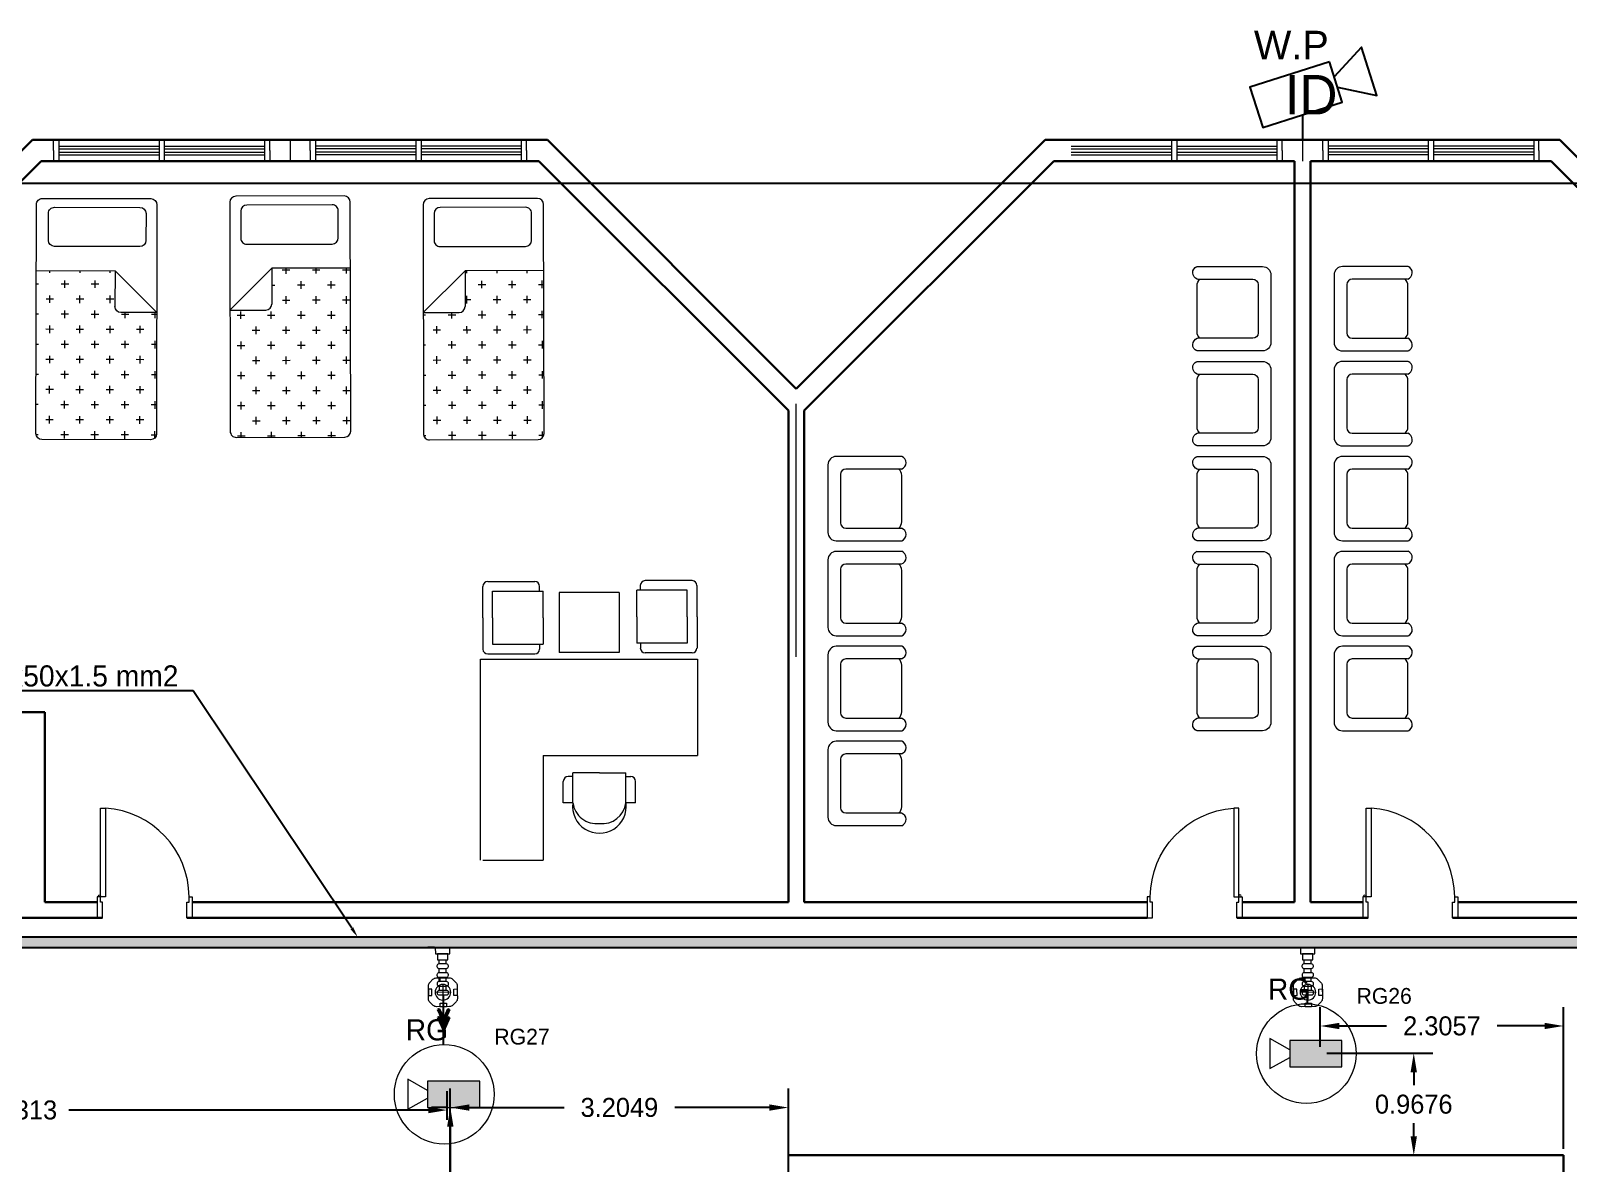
# Model space of a CAD drawing. Extents: x -15 to 352, y 223 to 399.
# Drawn here: x 29.34 to 43.92, y 367.8 to 378.53 of the extents above; entities that cross this region are included whole.
import ezdxf
from ezdxf import colors
from ezdxf.entities.mleader import LeaderData, LeaderLine
from ezdxf.enums import TextEntityAlignment as Align
from ezdxf.math import Vec2, Vec3

# ---------------------------------------------------------------- set-up
doc = ezdxf.new("R2010")
doc.units = 0
doc.header["$LTSCALE"] = 0.15
doc.linetypes.add('CONTINOUS', pattern=[0])
doc.layers.get('0').update_dxf_attribs({"color": 252})
doc.layers.get('Defpoints').update_dxf_attribs({"color": 252})
for name, color, linetype in [('0 CCTV', 252, 'Continuous'), ('0 sockets', 252, 'Continuous'), ('0 sound', 252, 'Continuous'), ('AUTOINCR', 7, 'Continuous'), ('bound', 252, 'Continuous'), ('CCTV', 4, 'Continuous'), ('CPTOOLS-TRAY', 1, 'Continuous')]:
    doc.layers.add(name, color=color, linetype=linetype)
for name, color, linetype, lineweight in [('0 LEGEND', 140, 'Continuous', 0), ('anal', 252, 'Continuous', 20), ('DOOR', 252, 'Continuous', 20), ('E-LT-CKT-NM', 7, 'Continuous', 30), ('EL-PULL BOX-50', 3, 'Continuous', 0), ('FUR', 252, 'Continuous', 9), ('T-CCTV', 7, 'Continuous', 0), ('TMG-LC-ACCEORISE', 1, 'Continuous', 0), ('wall', 252, 'Continuous', 30)]:
    doc.layers.add(name, color=color, linetype=linetype, lineweight=lineweight)
doc.styles.add('Arial_3', font='arial.ttf', dxfattribs={"height": 2.345885})
doc.styles.add('SDC-TEXT-ARB', font='sdc-arb.shx')
doc.dimstyles.get("Standard").update_dxf_attribs({"dimtxt": 0.18, "dimasz": 0.18, "dimexe": 0.18, "dimexo": 0.0625, "dimgap": 0.09, "dimtad": 0, "dimtih": 1, "dimtoh": 1, "dimdec": 4, "dimzin": 0, "dimdsep": 46, "dimtxsty": 'Standard', "dimcen": 0.09, "dimadec": 0, "dimazin": 0, "dimtfac": 1, "dimtdec": 4, "dimtofl": 0, "dimtmove": 0, "dimatfit": 3, "dimfxl": 1, "dimtolj": 1, "dimtzin": 0, "dimarcsym": 0})

# ---------------------------------------------------------------- blocks, each defined once
blk = doc.blocks.new('SEAT02')
at = {"layer": 'FUR'}
for p, q in [((0, 0.32), (0, -0.32)), ((0.7, 0.4), (0.08, 0.4)), ((0.12, 0.23), (0.12, -0.23)), ((0.697, 0.28), (0.17, 0.28)), ((0.7, -0.22), (0.7, 0.22)), ((0.17, -0.28), (0.697, -0.28)), ((0.08, -0.4), (0.7, -0.4))]:
    blk.add_line(p, q, dxfattribs=at)
for centre, radius, start, end in [((0.08, 0.32), 0.08, 90, 180), ((0.677, 0.341), 0.0639, 288.8562, 68.5025), ((0.17, 0.23), 0.05, 90, 180), ((0.62, 0.22), 0.08, 0, 48.5904), ((0.17, -0.23), 0.05, 180, 270), ((0.62, -0.22), 0.08, 311.4096, 0), ((0.677, -0.341), 0.0639, 291.4975, 71.1438), ((0.08, -0.32), 0.08, 180, 270)]:
    blk.add_arc(centre, radius, start, end, dxfattribs=at)
blk = doc.blocks.new('A$C48FC3568')
at = {"layer": 'FUR'}
h = blk.add_hatch(dxfattribs=at)
h.set_pattern_fill('CROSS', color=256, scale=0.5, style=0)
h.set_pattern_definition([(0, (-34.60875, 58.23435), (0.125, -0.125), [0.0625, -0.1875]), (270, (-34.5775, 58.2656), (-0.125, -0.125), [0.0625, -0.1875])])
h.paths.add_polyline_path([(1.055, 0.703), (1.055, 1), (0.05, 1, 0.414214), (0, 0.95), (0, 0.05, 0.414214), (0.05, 0), (1.402, 0), (1.402, 0.653), (1.105, 0.653, -0.414214)])
for p, q in [((0, 0.95), (0, 0.05)), ((1.95, 1), (0.05, 1)), ((1.402, 0.653), (1.055, 1)), ((1.055, 1), (1.055, 0.703)), ((1.877, 0.909), (1.652, 0.909)), ((2, 0.05), (2, 0.95)), ((1.602, 0.859), (1.602, 0.15)), ((1.927, 0.15), (1.927, 0.859)), ((1.402, 0.653), (1.105, 0.653)), ((1.402, 0), (1.402, 0.653)), ((1.652, 0.1), (1.877, 0.1)), ((0.05, 0), (1.95, 0))]:
    blk.add_line(p, q, dxfattribs=at)
for centre, start, end in [((0.05, 0.95), 90, 180), ((1.652, 0.859), 90, 180), ((1.877, 0.859), 360, 90), ((1.95, 0.95), 360, 90), ((1.105, 0.703), 180, 270), ((1.652, 0.15), 180, 270), ((1.877, 0.15), 270, 0), ((0.05, 0.05), 180, 270), ((1.95, 0.05), 270, 360)]:
    blk.add_arc(centre, 0.05, start, end, dxfattribs=at)
blk = doc.blocks.new('D90')
at = {"layer": 'DOOR'}
for points in [[(0.03, 0.2), (0.03, 1.04), (0.078, 1.04), (0.078, 0.2)], [(0.03, 0.2), (0, 0.2), (0, 0), (0.05, 0), (0.05, 0.15), (0.03, 0.15)], [(0.87, 0.2), (0.9, 0.2), (0.9, 0), (0.85, 0), (0.85, 0.15), (0.87, 0.15)]]:
    blk.add_lwpolyline(points, close=True, dxfattribs=at)
blk.add_circle((0.02, 0.21), 0.01, dxfattribs=at)
blk.add_arc((0.025, 0.197), 0.845, 0.2218, 86.3889, dxfattribs=at)
blk = doc.blocks.new('ARCH')
at = {"layer": 'anal'}
for p, q in [((29.558, 377.4), (29.558, 377.5)), ((29.608, 377.5), (29.608, 377.3)), ((29.608, 377.44), (30.558, 377.44)), ((30.558, 377.5), (30.558, 377.3)), ((30.608, 377.5), (30.608, 377.3)), ((30.608, 377.44), (31.558, 377.44)), ((31.558, 377.5), (31.558, 377.3)), ((31.608, 377.4), (31.608, 377.5)), ((31.608, 377.5), (31.992, 377.5)), ((31.8, 377.5), (31.8, 377.3)), ((31.992, 377.4), (31.992, 377.5)), ((32.042, 377.5), (32.042, 377.3)), ((32.992, 377.44), (32.042, 377.44)), ((32.992, 377.5), (32.992, 377.3)), ((33.042, 377.5), (33.042, 377.3)), ((33.992, 377.44), (33.042, 377.44)), ((33.992, 377.5), (33.992, 377.3)), ((34.042, 377.4), (34.042, 377.5)), ((39.208, 377.44), (40.158, 377.44)), ((40.158, 377.5), (40.158, 377.3)), ((40.208, 377.5), (40.208, 377.3)), ((40.208, 377.44), (41.158, 377.44)), ((41.158, 377.5), (41.158, 377.3)), ((41.208, 377.5), (41.592, 377.5)), ((41.208, 377.4), (41.208, 377.5)), ((41.4, 377.5), (41.4, 377.3)), ((41.592, 377.4), (41.592, 377.5)), ((41.642, 377.5), (41.642, 377.3)), ((42.592, 377.44), (41.642, 377.44)), ((42.592, 377.5), (42.592, 377.3)), ((42.642, 377.5), (42.642, 377.3)), ((43.592, 377.44), (42.642, 377.44)), ((43.592, 377.5), (43.592, 377.3)), ((43.642, 377.4), (43.642, 377.5)), ((29.558, 377.4), (29.558, 377.3)), ((29.608, 377.415), (30.558, 377.415)), ((29.608, 377.4), (29.608, 377.3)), ((29.608, 377.385), (30.558, 377.385)), ((29.608, 377.36), (30.558, 377.36)), ((30.608, 377.415), (31.558, 377.415)), ((30.608, 377.385), (31.558, 377.385)), ((30.608, 377.36), (31.558, 377.36)), ((31.558, 377.4), (31.558, 377.3)), ((31.608, 377.4), (31.608, 377.3)), ((31.992, 377.4), (31.992, 377.3)), ((32.992, 377.415), (32.042, 377.415)), ((32.042, 377.4), (32.042, 377.3)), ((32.992, 377.385), (32.042, 377.385)), ((32.992, 377.36), (32.042, 377.36)), ((33.992, 377.415), (33.042, 377.415)), ((33.992, 377.385), (33.042, 377.385)), ((33.992, 377.36), (33.042, 377.36)), ((33.992, 377.4), (33.992, 377.3)), ((34.042, 377.4), (34.042, 377.3)), ((39.208, 377.415), (40.158, 377.415)), ((39.208, 377.385), (40.158, 377.385)), ((39.208, 377.36), (40.158, 377.36)), ((40.208, 377.415), (41.158, 377.415)), ((40.208, 377.385), (41.158, 377.385)), ((40.208, 377.36), (41.158, 377.36)), ((41.158, 377.4), (41.158, 377.3)), ((41.208, 377.4), (41.208, 377.3)), ((41.592, 377.4), (41.592, 377.3)), ((42.592, 377.415), (41.642, 377.415)), ((41.642, 377.4), (41.642, 377.3)), ((42.592, 377.385), (41.642, 377.385)), ((42.592, 377.36), (41.642, 377.36)), ((43.592, 377.415), (42.642, 377.415)), ((43.592, 377.385), (42.642, 377.385)), ((43.592, 377.36), (42.642, 377.36)), ((43.592, 377.4), (43.592, 377.3)), ((43.642, 377.4), (43.642, 377.3)), ((36.6, 372.6), (36.6, 375)), ((36.6, 372.6), (36.6, 375)), ((36.6, 372.6), (36.6, 375)), ((36.6, 372.6), (36.6, 375)), ((36.6, 372.6), (36.6, 375)), ((36.6, 372.6), (36.6, 375)), ((36.6, 372.6), (36.6, 375)), ((36.6, 372.6), (36.6, 375)), ((36.6, 372.6), (36.6, 375)), ((36.6, 372.6), (36.6, 375)), ((36.6, 372.6), (36.6, 375)), ((36.6, 372.6), (36.6, 375)), ((36.6, 372.6), (36.6, 375)), ((36.6, 372.6), (36.6, 375)), ((36.6, 372.6), (36.6, 375)), ((36.6, 372.6), (36.6, 375)), ((36.6, 372.6), (36.6, 375)), ((36.6, 372.6), (36.6, 375))]:
    blk.add_line(p, q, dxfattribs=at)
at = {"layer": 'bound', "color": 2}
blk.add_lwpolyline([(91.902, 377.348), (94.426, 377.348), (94.426, 312.722), (-14.994, 312.722), (-14.994, 377.09), (94.639, 377.09)], dxfattribs=at)
at = {"layer": 'FUR'}
for p, q in [((33.629, 372.971), (33.629, 373.268)), ((33.675, 373.313), (34.121, 373.313)), ((33.721, 373.222), (34.201, 373.222)), ((33.721, 372.971), (33.721, 373.222)), ((34.166, 373.222), (34.166, 373.268)), ((34.201, 372.971), (34.201, 373.222)), ((34.922, 373.211), (34.351, 373.211)), ((34.351, 373.211), (34.351, 372.64)), ((34.922, 373.211), (34.922, 372.64)), ((35.567, 373.232), (35.087, 373.232)), ((35.087, 372.98), (35.087, 373.232)), ((35.122, 373.232), (35.122, 373.277)), ((35.613, 373.323), (35.167, 373.323)), ((35.567, 372.98), (35.567, 373.232)), ((35.659, 372.98), (35.659, 373.277)), ((33.629, 372.971), (33.629, 372.673)), ((33.721, 372.971), (33.721, 372.719)), ((34.201, 372.971), (34.201, 372.719)), ((35.087, 372.98), (35.087, 372.729)), ((35.567, 372.98), (35.567, 372.729)), ((35.659, 372.98), (35.659, 372.683)), ((33.675, 372.628), (34.121, 372.628)), ((33.721, 372.719), (34.201, 372.719)), ((34.166, 372.719), (34.166, 372.673)), ((34.922, 372.64), (34.351, 372.64)), ((35.567, 372.729), (35.087, 372.729)), ((35.122, 372.729), (35.122, 372.683)), ((35.613, 372.637), (35.167, 372.637)), ((33.605, 372.579), (35.663, 372.579)), ((33.605, 370.674), (33.605, 372.579)), ((35.663, 372.579), (35.663, 371.665)), ((34.201, 371.665), (35.663, 371.665)), ((34.201, 371.665), (34.201, 370.674)), ((34.482, 371.466), (34.437, 371.466)), ((34.734, 371.5), (34.482, 371.5)), ((34.482, 371.216), (34.482, 371.5)), ((34.734, 371.5), (34.985, 371.5)), ((34.985, 371.216), (34.985, 371.5)), ((34.985, 371.466), (35.031, 371.466)), ((34.391, 371.216), (34.391, 371.42)), ((35.077, 371.216), (35.077, 371.42)), ((34.482, 371.216), (34.391, 371.216)), ((35.077, 371.216), (34.985, 371.216)), ((33.629, 370.674), (34.201, 370.674))]:
    blk.add_line(p, q, dxfattribs=at)
for centre, radius, start, end in [((33.675, 373.268), 0.0457, 90, 180), ((34.121, 373.268), 0.0457, 360, 90), ((35.167, 373.277), 0.0457, 90, 180), ((35.613, 373.277), 0.0457, 0, 90), ((33.675, 372.673), 0.0457, 180, 270), ((34.121, 372.673), 0.0457, 270, 360), ((35.167, 372.683), 0.0457, 180, 270), ((35.613, 372.683), 0.0457, 270, 0), ((34.437, 371.42), 0.0457, 90, 180), ((35.031, 371.42), 0.0457, 0, 90), ((34.734, 371.182), 0.254, 172.4334, 7.5666), ((34.706, 371.244), 0.225, 187.1177, 277.1177), ((34.762, 371.244), 0.225, 262.8823, 352.8823)]:
    blk.add_arc(centre, radius, start, end, dxfattribs=at)
at = {"layer": 'wall'}
for p, q in [((27, 375.141), (29.359, 377.5)), ((29.359, 377.5), (34.241, 377.5)), ((34.241, 377.5), (36.6, 375.141)), ((36.6, 375.141), (38.959, 377.5)), ((38.959, 377.5), (43.841, 377.5)), ((43.841, 377.5), (46.2, 375.141)), ((27.075, 374.934), (29.441, 377.3)), ((29.441, 377.3), (34.159, 377.3)), ((34.159, 377.3), (36.525, 374.934)), ((36.675, 374.934), (39.041, 377.3)), ((39.041, 377.3), (41.325, 377.3)), ((41.325, 377.3), (41.325, 370.275)), ((41.475, 377.3), (41.475, 370.275)), ((41.475, 377.3), (43.759, 377.3)), ((43.759, 377.3), (46.125, 374.934)), ((36.525, 374.934), (36.525, 370.275)), ((36.675, 374.934), (36.675, 370.275)), ((29.244, 372.075), (29.475, 372.075)), ((29.475, 372.075), (29.475, 370.275)), ((29.973, 370.275), (29.475, 370.275)), ((35.127, 370.275), (30.873, 370.275)), ((36.525, 370.275), (35.082, 370.275)), ((39.927, 370.275), (36.675, 370.275)), ((41.325, 370.275), (40.827, 370.275)), ((41.973, 370.275), (41.475, 370.275)), ((46.125, 370.275), (42.873, 370.275)), ((29.973, 370.125), (24.027, 370.125)), ((30.023, 370.125), (27.075, 370.125)), ((35.127, 370.125), (30.823, 370.125)), ((39.927, 370.125), (30.873, 370.125)), ((42.023, 370.125), (40.777, 370.125)), ((46.275, 370.125), (42.823, 370.125)), ((36.525, 367.875), (43.875, 367.875)), ((43.875, 364.089), (43.875, 367.875))]:
    blk.add_line(p, q, dxfattribs=at)
at = {"layer": 'DOOR'}
for p in [(29.973, 370.125), (41.973, 370.125)]:
    blk.add_blockref('D90', p, dxfattribs=at)
at = {"layer": 'DOOR', "xscale": -1, "rotation": 359.9999999991272}
blk.add_blockref('D90', (40.827, 370.125), dxfattribs=at)
at = {"layer": 'FUR'}
for p, xscale, yscale, zscale, rotation in [((29.391, 374.66), -1.142857142856969, 1.142857142856997, 1.142857142856983, 269.8740982340422), ((32.376, 374.683), 1.142857142856969, 1.142857142856969, 1.142857142856969, 90.12590176595786), ((34.209, 374.66), 1.142857142856969, 1.142857142856969, 1.142857142856969, 90.12590176595786)]:
    blk.add_blockref('A$C48FC3568', p, dxfattribs=dict(at, xscale=xscale, yscale=yscale, zscale=zscale, rotation=rotation))
at = {"layer": 'wall', "xscale": -1}
for p in [(41.1, 375.9), (41.1, 375), (41.1, 374.1), (41.1, 373.2), (41.1, 372.3)]:
    blk.add_blockref('SEAT02', p, dxfattribs=at)
at = {"layer": 'wall'}
for p in [(41.7, 375.9), (41.7, 375), (36.9, 374.1), (41.7, 374.1), (36.9, 373.2), (41.7, 373.2), (36.9, 372.3), (41.7, 372.3), (36.9, 371.4)]:
    blk.add_blockref('SEAT02', p, dxfattribs=at)
blk = doc.blocks.new('*U101')
at = {"layer": 'CPTOOLS-TRAY'}
h = blk.add_hatch(color=0, dxfattribs=at)
h.dxf.hatch_style = 1
h.paths.add_polyline_path([(0.05, 48.242), (-0.05, 48.242), (-0.05, 0), (0.05, 0)])
at = {"layer": 'CPTOOLS-TRAY', "color": 0}
blk.add_lwpolyline([(0.05, 48.242), (-0.05, 48.242), (-0.05, 0), (0.05, 0)], close=True, dxfattribs=at)
blk = doc.blocks.new('X4I0P7S6Y6')
at = {"layer": '0 sockets', "color": 0, "rotation": 90}
blk.add_blockref('*U101', (63.566, 369.893), dxfattribs=at)
blk = doc.blocks.new('f4')
at = {"layer": 'CCTV'}
for p, q in [((94306, 51895), (94306, 51688)), ((94444, 51688), (94167, 51688))]:
    blk.add_line(p, q, dxfattribs=at)
at = {"layer": 'CCTV', "flags": 128}
blk.add_lwpolyline([(94595, 52123), (94921, 52055), (94794, 52454), (94567, 52210)], dxfattribs=at)
blk.add_lwpolyline([(94528, 52333), (93870, 52123), (93977, 51790), (94634, 52000)], close=True, dxfattribs=at)
at = {"layer": 'CCTV', "color": 7, "lineweight": 15, "insert": (93904, 52590), "char_height": 234.6, "width": 738.13, "attachment_point": 1, "line_spacing_factor": 0.941778, "style": 'Arial_3'}
blk.add_mtext('W.P', dxfattribs=at)
at = {"layer": 'E-LT-CKT-NM', "style": 'SDC-TEXT-ARB'}
blk.add_attdef('ID', (94159, 51899), '', height=326, dxfattribs=at)
blk = doc.blocks.new('AS')
at = {"layer": 'E-LT-CKT-NM', "xscale": 0.001146844099872414, "yscale": 0.001146844099872414, "zscale": 0.001146844099872414}
blk.add_blockref('f4', (-108.154, -59.278), dxfattribs=at).add_auto_attribs({'ID': 'ID'})
blk = doc.blocks.new('LEGEND_dwg_CCTV DOME-1155345-TELECOMMUNICATION LEGEND_ GENERAL NOTES _SYMBOLS _ ABBREVIATIONS')
at = {"layer": 'T-CCTV'}
blk.add_hatch(color=256, dxfattribs=at).paths.add_polyline_path([(255, -95), (-120, -95), (-120, 95), (255, 95)], flags=0)
at = {"layer": 'T-CCTV', "flags": 128}
for points in [[(-120, 28), (-262, 108), (-262, -108), (-120, -28)], [(255, -95), (255, 95), (-120, 95), (-120, -95), (255, -95)]]:
    blk.add_lwpolyline(points, dxfattribs=at)
at = {"layer": 'T-CCTV'}
blk.add_circle((0, 0), 358, dxfattribs=at)
blk = doc.blocks.new('RG CAMERA')
at = {"layer": 'CCTV', "xscale": 1.150579243575653, "yscale": 1.150579243575653, "zscale": 1.150579243575653}
blk.add_blockref('LEGEND_dwg_CCTV DOME-1155345-TELECOMMUNICATION LEGEND_ GENERAL NOTES _SYMBOLS _ ABBREVIATIONS', (101765, 50919), dxfattribs=at)
at = {"layer": 'E-LT-CKT-NM', "style": 'SDC-TEXT-ARB'}
blk.add_attdef('RG', (101447, 51364), '', height=326, dxfattribs=at)
blk = doc.blocks.new('JUNCTION BOX 2')
at = {"layer": 'TMG-LC-ACCEORISE', "color": 1, "ltscale": 0.4}
blk.add_lwpolyline([(-27, -85), (27, -85, 0.198912), (40.5, -79.4), (53.9, -66, 0.198912), (59.5, -52.5), (59.5, 1.5, 0.198912), (53.9, 15), (40.5, 28.4, 0.198912), (27, 34), (-27, 34, 0.198912), (-40.5, 28.4), (-53.9, 15, 0.198912), (-59.5, 1.5), (-59.5, -25.5), (-59.5, -52.5, 0.198912), (-53.9, -66), (-40.5, -79.4, 0.198912)], format="xyb", close=True, dxfattribs=at)
for points in [[(-14.2, 34), (12.2, 34), (12.2, 19.6), (-14.2, 19.6)], [(-59.5, -12.3), (-59.5, -38.7), (-45.1, -38.7), (-45.1, -12.3)], [(59.5, -12.3), (59.5, -38.7), (45.1, -38.7), (45.1, -12.3)], [(-14.2, -85), (12.2, -85), (12.2, -70.6), (-14.2, -70.6)]]:
    blk.add_lwpolyline(points, close=True, dxfattribs=at)
at = {"layer": 'TMG-LC-ACCEORISE', "color": 1}
for points in [[(0, 6.7), (0, -57.7)], [(-32.2, -25.5), (32.2, -25.5)]]:
    blk.add_lwpolyline(points, dxfattribs=at)
blk.add_circle((0, -25.5), 32.2, dxfattribs=at)
blk = doc.blocks.new('EMT CON. ADAPTER')
at = {"linetype": 'CONTINOUS'}
for points in [[(-60, 25), (-60, -25), (-30, -25), (-30, 25)], [(0, 35), (-30, 35), (-30, -35), (0, -35)]]:
    blk.add_lwpolyline(points, close=True, dxfattribs=at)
blk = doc.blocks.new('WERG')
at = {"layer": '0 LEGEND', "color": 1, "ltscale": 0.05}
for p, q in [((-42.9, 16.2), (-42.9, -16.3)), ((-27.5, 26.2), (-32.9, 26.2)), ((-17.5, 16.9), (0, 16.9)), ((-17.5, -16.3), (-17.5, 16.2)), ((-32.9, -26.3), (-27.5, -26.3)), ((-17.5, -16.9), (0, -16.9))]:
    blk.add_line(p, q, dxfattribs=at)
for centre, start, end in [((-32.9, 16.2), 90.00021, 180.00021), ((-27.5, 16.2), 0.00021, 90.00021), ((-32.9, -16.3), 180.00021, 270.00021), ((-27.5, -16.3), 270.00021, 0.00021)]:
    blk.add_arc(centre, 10, start, end, dxfattribs=at)
blk = doc.blocks.new('*U75')
at = {"layer": '0 LEGEND', "ltscale": 0.05}
for p in [(-188.7, 0), (-145.8, 0), (-102.9, 0), (-60, 0)]:
    blk.add_blockref('WERG', p, dxfattribs=at)
at = {"layer": '0 LEGEND', "ltscale": 0.05, "xscale": -1, "rotation": 180}
blk.add_blockref('EMT CON. ADAPTER', (0, 0), dxfattribs=at)
blk = doc.blocks.new('dd')
at = {"layer": 'EL-PULL BOX-50', "xscale": -0.001952159549914251, "yscale": 0.001952159549914252, "zscale": 0.001952159549914252, "rotation": 270.4385235983306}
blk.add_blockref('*U75', (0, 0), dxfattribs=at)
at = {"layer": 'EL-PULL BOX-50', "extrusion": (-0.000106033, 0.013854, 0.999904), "xscale": -0.002296658294016838, "yscale": 0.002296658294016836, "zscale": 0.002296658294016828, "rotation": 0.4385656867152221}
blk.add_blockref('JUNCTION BOX 2', (0.003, -0.365, -0.001), dxfattribs=at)
blk = doc.blocks.new('*D117')
at = {"layer": '0 sockets', "color": 0, "lineweight": -2, "transparency": 16777216}
for p, q in [((41.632, 368.843), (42.635, 368.843)), ((42.455, 368.663), (42.455, 368.539)), ((42.455, 368.055), (42.455, 368.179)), ((41.632, 367.875), (42.635, 367.875))]:
    blk.add_line(p, q, dxfattribs=at)
at = {"layer": '0 sockets', "color": 0, "transparency": 16777216}
for points in [[(42.425, 368.663), (42.485, 368.663), (42.455, 368.843)], [(42.425, 368.055), (42.485, 368.055), (42.455, 367.875)]]:
    blk.add_solid(points, dxfattribs=at)
at = {"layer": 'Defpoints', "color": 0, "transparency": 16777216}
for p in [(41.569, 368.843), (42.455, 368.843), (41.569, 367.875)]:
    blk.add_point(p, dxfattribs=at)
at = {"layer": '0 sockets', "color": 0, "transparency": 16777216, "insert": (42.455, 368.359), "char_height": 0.18, "attachment_point": 5}
blk.add_mtext('\\A1;0.9676', dxfattribs=at)
blk = doc.blocks.new('*D118')
at = {"layer": '0 sockets', "color": 0, "lineweight": -2, "transparency": 16777216}
for p, q in [((41.569, 368.905), (41.569, 369.281)), ((43.875, 367.937), (43.875, 369.281)), ((41.749, 369.101), (42.197, 369.101)), ((43.695, 369.101), (43.247, 369.101))]:
    blk.add_line(p, q, dxfattribs=at)
at = {"layer": '0 sockets', "color": 0, "transparency": 16777216}
for points in [[(41.749, 369.131), (41.749, 369.071), (41.569, 369.101)], [(43.695, 369.131), (43.695, 369.071), (43.875, 369.101)]]:
    blk.add_solid(points, dxfattribs=at)
at = {"layer": 'Defpoints', "color": 0, "transparency": 16777216}
for p in [(41.569, 369.101), (41.569, 368.843), (43.875, 367.875)]:
    blk.add_point(p, dxfattribs=at)
at = {"layer": '0 sockets', "color": 0, "transparency": 16777216, "insert": (42.722, 369.101), "char_height": 0.18, "attachment_point": 5}
blk.add_mtext('\\A1;2.3057', dxfattribs=at)
blk = doc.blocks.new('*D119')
at = {"layer": '0 sockets', "color": 0, "lineweight": -2, "transparency": 16777216}
for p, q in [((33.288, 368.328), (33.14, 368.328)), ((33.32, 368.148), (33.32, 367.082)), ((33.32, 365.655), (33.32, 366.722)), ((33.288, 365.475), (33.14, 365.475))]:
    blk.add_line(p, q, dxfattribs=at)
at = {"layer": '0 sockets', "color": 0, "transparency": 16777216}
for points in [[(33.29, 368.148), (33.35, 368.148), (33.32, 368.328)], [(33.29, 365.655), (33.35, 365.655), (33.32, 365.475)]]:
    blk.add_solid(points, dxfattribs=at)
at = {"layer": 'Defpoints', "color": 0, "transparency": 16777216}
for p in [(33.351, 368.328), (33.32, 365.475), (33.351, 365.475)]:
    blk.add_point(p, dxfattribs=at)
at = {"layer": '0 sockets', "color": 0, "transparency": 16777216, "insert": (33.32, 366.902), "char_height": 0.18, "attachment_point": 5}
blk.add_mtext('\\A1;2.8532', dxfattribs=at)
blk = doc.blocks.new('*D120')
at = {"layer": '0 sockets', "color": 0, "lineweight": -2, "transparency": 16777216}
for p, q in [((33.32, 367.608), (33.32, 368.508)), ((36.525, 367.608), (36.525, 368.508)), ((33.5, 368.328), (34.398, 368.328)), ((36.345, 368.328), (35.448, 368.328))]:
    blk.add_line(p, q, dxfattribs=at)
at = {"layer": '0 sockets', "color": 0, "transparency": 16777216}
for points in [[(33.5, 368.358), (33.5, 368.298), (33.32, 368.328)], [(36.345, 368.358), (36.345, 368.298), (36.525, 368.328)]]:
    blk.add_solid(points, dxfattribs=at)
at = {"layer": 'Defpoints', "color": 0, "transparency": 16777216}
for p in [(33.32, 368.328), (33.32, 367.545), (36.525, 367.545)]:
    blk.add_point(p, dxfattribs=at)
at = {"layer": '0 sockets', "color": 0, "transparency": 16777216, "insert": (34.923, 368.328), "char_height": 0.18, "attachment_point": 5}
blk.add_mtext('\\A1;3.2049', dxfattribs=at)
blk = doc.blocks.new('*D122')
at = {"layer": '0 sockets', "color": 0, "lineweight": -2, "transparency": 16777216}
for p, q in [((25.159, 368.211), (25.159, 368.484)), ((33.29, 368.211), (33.29, 368.484)), ((25.339, 368.304), (28.744, 368.304)), ((33.11, 368.304), (29.704, 368.304))]:
    blk.add_line(p, q, dxfattribs=at)
at = {"layer": '0 sockets', "color": 0, "transparency": 16777216}
for points in [[(25.339, 368.334), (25.339, 368.274), (25.159, 368.304)], [(33.11, 368.334), (33.11, 368.274), (33.29, 368.304)]]:
    blk.add_solid(points, dxfattribs=at)
at = {"layer": 'Defpoints', "color": 0, "transparency": 16777216}
for p in [(25.159, 368.304), (25.159, 368.148), (33.29, 368.148)]:
    blk.add_point(p, dxfattribs=at)
at = {"layer": '0 sockets', "color": 0, "transparency": 16777216, "insert": (29.224, 368.304), "char_height": 0.18, "attachment_point": 5}
blk.add_mtext('\\A1;8.1313', dxfattribs=at)
blk = doc.blocks.new('ds')
h = blk.add_hatch(color=2)
h.dxf.hatch_style = 1
h.paths.add_polyline_path([(0.259, 0.079), (0.245, 0.11), (0, 0), (0.245, -0.11), (0.259, -0.079), (0.084, 0)])
at = {"layer": '0 sockets', "color": 3}
for points in [[(0.245, -0.11), (0, 0), (0.245, 0.11)], [(0.259, -0.079), (0.084, 0), (0.259, 0.079)], [(0.259, 0.079), (0.245, 0.11)], [(0.259, -0.079), (0.245, -0.11)]]:
    blk.add_lwpolyline(points, dxfattribs=at)
blk = doc.blocks.new('qa')
h = blk.add_hatch(color=1)
h.dxf.hatch_style = 1
h.paths.add_polyline_path([(0.259, 0.079), (0.245, 0.11), (0, 0), (0.245, -0.11), (0.259, -0.079), (0.084, 0)])
h.paths.add_polyline_path([(0.408, 0.079), (0.394, 0.11), (0.149, 0), (0.394, -0.11), (0.408, -0.079), (0.233, 0)])
h = blk.add_hatch(color=1)
h.dxf.hatch_style = 1
h.paths.add_polyline_path([(0.259, 0.079), (0.245, 0.11), (0, 0), (0.245, -0.11), (0.259, -0.079), (0.084, 0)])
at = {"layer": '0 sockets', "color": 3}
for p in [(0, 0), (0.149, 0)]:
    blk.add_blockref('ds', p, dxfattribs=at)

msp = doc.modelspace()

# ---------------------------------------------------------------- linework, layer by layer
at = {"layer": '0 sockets', "color": 3}
for points in [[(33.17777, 369.84177, 0.05350814), (33.15655, 369.84405), (33.10795, 369.84405)], [(41.43135, 369.3126), (41.43152, 369.3126, 0.41421356), (41.44803, 369.32912), (41.44803, 369.39189)]]:
    msp.add_lwpolyline(points, format="xyb", dxfattribs=at)
for points in [[(41.44803, 369.84401), (41.44803, 369.84405)], [(33.25655, 368.92661), (33.25655, 369.39197)]]:
    msp.add_lwpolyline(points, dxfattribs=at)

# ---------------------------------------------------------------- block references
at = {"layer": '0 CCTV', "color": 3}
msp.add_blockref('AS', (41.4, 377.5), dxfattribs=at)
at = {"layer": '0 CCTV', "color": 2}
ref = msp.add_blockref('RG CAMERA', (-75.28766, 310.43547), dxfattribs=dict(at, xscale=0.001147, yscale=0.001147, zscale=0.001147))
ref.add_attrib('RG', 'RG', (41.072, 369.35054), dxfattribs={"layer": 'E-LT-CKT-NM', "height": 0.2, "style": 'SDC-TEXT-ARB'})
ref = msp.add_blockref('RG CAMERA', (-83.46247, 310.04947), dxfattribs=dict(at, xscale=0.001147, yscale=0.001147, zscale=0.001147))
ref.add_attrib('RG', 'RG', (32.8972, 368.96455), dxfattribs={"layer": 'E-LT-CKT-NM', "height": 0.2, "style": 'SDC-TEXT-ARB'})
at = {"layer": '0 sockets', "color": 3}
for name, p in [('ARCH', (0, 0)), ('dd', (33.24604, 369.84405)), ('dd', (41.44803, 369.84405))]:
    msp.add_blockref(name, p, dxfattribs=at)
at = {"layer": '0 sockets', "color": 6, "xscale": 0.5, "yscale": 0.5, "zscale": 0.5, "rotation": 90}
msp.add_blockref('qa', (33.25701, 369.05887), dxfattribs=at)
at = {"layer": '0 sound', "color": 1}
msp.add_blockref('X4I0P7S6Y6', (0.00005, 0.00124), dxfattribs=at)

# ---------------------------------------------------------------- texts
at = {"layer": 'AUTOINCR', "color": 1}
for s, p in [('RG26', (41.91248, 369.26614)), ('RG27', (33.73768, 368.88014))]:
    msp.add_text(s, height=0.15, dxfattribs=at).set_placement(p, align=Align.BOTTOM_LEFT)

# ---------------------------------------------------------------- dimensions: what is measured, and where the dimension line sits
at = {"layer": '0 sockets', "color": 6}
for base, p1, p2, picture, middle in [((41.5693, 369.10122), (43.875, 367.875), (41.5693, 368.84263), '*D118', (42.72215, 369.10122)), ((25.15883, 368.30371), (33.2901, 368.14824), (25.15883, 368.14824), '*D122', (29.22446, 368.30371)), ((33.3201, 368.32824), (36.525, 367.54517), (33.3201, 367.54517), '*D120', (34.92255, 368.32824))]:
    dim = msp.add_linear_dim(base=base, p1=p1, p2=p2, dimstyle='Standard', dxfattribs=at)
    dim.commit()
    dim.dimension.update_dxf_attribs({"geometry": picture, "text_midpoint": middle})
for base, p1, p2, picture, middle in [((42.45536, 368.84263), (41.5693, 367.875), (41.5693, 368.84263), '*D117', (42.45536, 368.35882)), ((33.3201, 365.475), (33.35051, 368.32824), (33.35051, 365.475), '*D119', (33.3201, 366.90162))]:
    dim = msp.add_linear_dim(base=base, p1=p1, p2=p2, angle=90, dimstyle='Standard', dxfattribs=at)
    dim.commit()
    dim.dimension.update_dxf_attribs({"geometry": picture, "text_midpoint": middle})

# ---------------------------------------------------------------- leaders
at = {"layer": '0 sockets', "color": 3}
ml = msp.add_multileader_mtext('Standard', dxfattribs=at)
ml.set_content('PART 1 TRUNK 50x50x1.5 mm2', color=3)
ml.set_leader_properties()
ml.build(insert=Vec2(0, 0))
ml.multileader.update_dxf_attribs({"text_left_attachment_type": 6, "text_right_attachment_type": 6, "dogleg_length": 0.1, "arrow_head_size": 0.1})
ctx = ml.context
ctx.base_point, ctx.char_height, ctx.arrow_head_size, ctx.landing_gap_size = Vec3(25.90235, 372.27944), 0.2, 0.1, 0.04
ctx.left_attachment, ctx.right_attachment, ctx.text_align_type = 6, 6, 2
notes = []
notes.append((ctx, [(0, (1, 1, 0), (30.88235, 372.27944), (-1, 0), 0.1, [(0, [(32.4419, 369.94405)], 0, [])])]))
ctx.mtext.insert, ctx.mtext.width, ctx.mtext.alignment, ctx.mtext.flow_direction = Vec3(30.74235, 372.51944), 4.8761905, 3, 5
for ctx, leaders in notes:
    for number, flags, end, landing, length, lines in leaders:
        leader = LeaderData()
        leader.index, (leader.has_last_leader_line, leader.has_dogleg_vector, leader.attachment_direction) = number, flags
        leader.last_leader_point, leader.dogleg_vector, leader.dogleg_length = Vec3(end), Vec3(landing), length
        for number, points, colour, breaks in lines:
            line = LeaderLine()
            line.index, line.vertices, line.color, line.breaks = number, Vec3.list(points), colors.encode_raw_color(colour), breaks
            leader.lines.append(line)
        ctx.leaders.append(leader)

doc.saveas('drawing.dxf')
